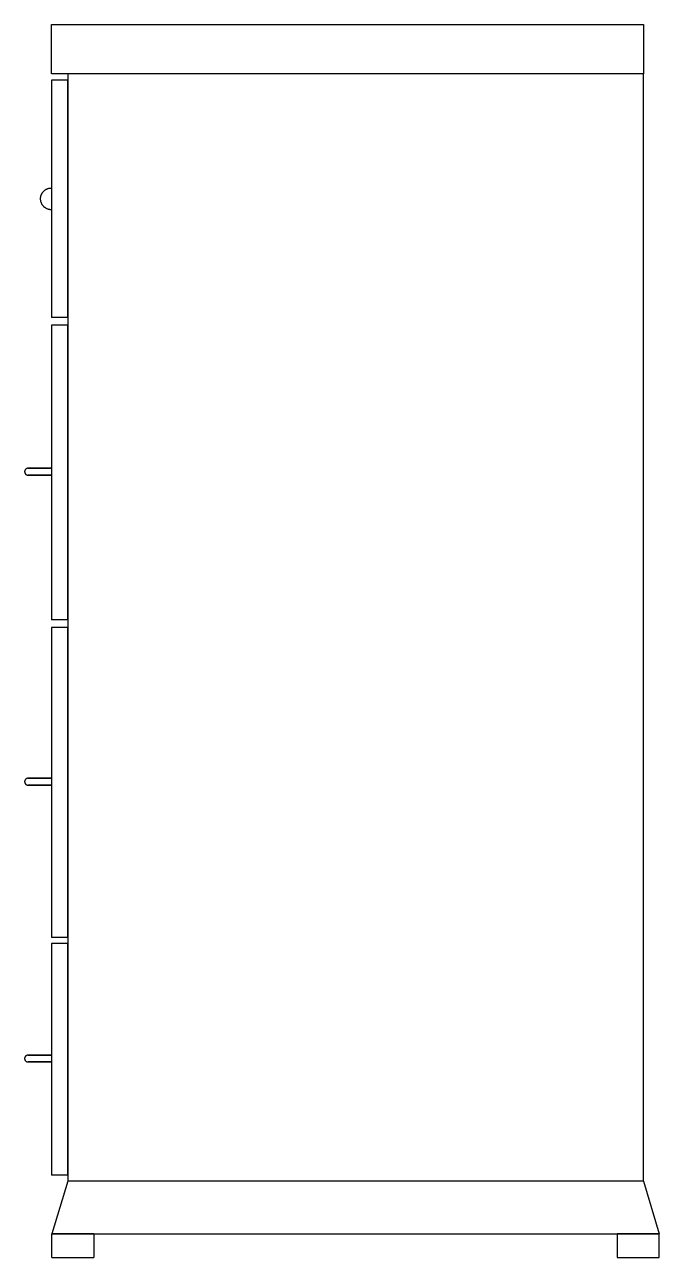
# Model space of a CAD drawing. Header units: millimetres. Extents: x -1117 to -345, y -23 to 1476.
import ezdxf

# ---------------------------------------------------------------- set-up
doc = ezdxf.new("R2010")
doc.units = ezdxf.units.MM
doc.layers.add('IKE140033-T1', color=255, linetype='Continuous')
doc.layers.add('IKE140033-T2', color=253, linetype='Continuous')

msp = doc.modelspace()

# ---------------------------------------------------------------- linework, layer by layer
at = {"layer": 'IKE140033-T1'}
for p, q in [((-1084.6, 1476.1), (-364.6, 1476.1)), ((-1084.6, 1416.1), (-1084.6, 1476.1)), ((-364.6, 1476.1), (-364.6, 1416.1)), ((-364.6, 1416.1), (-1084.6, 1416.1)), ((-1064.6, 1416.1), (-1064.6, 69.7)), ((-364.6, 69.7), (-364.6, 1416.1)), ((-1084.6, 1408.6), (-1084.6, 1119.8)), ((-1064.6, 1408.6), (-1084.6, 1408.6)), ((-1064.6, 1119.8), (-1064.6, 1408.6)), ((-1064.6, 1119.8), (-1084.6, 1119.8)), ((-1084.6, 1110.5), (-1084.6, 752.2)), ((-1064.6, 1110.5), (-1084.6, 1110.5)), ((-1064.6, 752.2), (-1064.6, 1110.5)), ((-1064.6, 752.2), (-1084.6, 752.2)), ((-1084.6, 742.9), (-1084.6, 365.9)), ((-1064.6, 742.9), (-1084.6, 742.9)), ((-1064.6, 365.9), (-1064.6, 742.9)), ((-1064.6, 365.9), (-1084.6, 365.9)), ((-1084.6, 358.5), (-1084.6, 77)), ((-1064.6, 358.5), (-1084.6, 358.5)), ((-1064.6, 77), (-1064.6, 358.5)), ((-1064.6, 77), (-1084.6, 77)), ((-1064.6, 69.7), (-1084, 5.6)), ((-364.6, 69.7), (-1064.6, 69.7)), ((-364.6, 69.7), (-1064.6, 69.7)), ((-364.6, 69.7), (-345.3, 5.6)), ((-1032.9, 5.6), (-1084, 5.6)), ((-1084, -23.1), (-1084, 5.6)), ((-1084, 5.6), (-345.3, 5.6)), ((-1032.9, 5.6), (-1032.9, -23.1)), ((-345.3, 5.6), (-396.4, 5.6)), ((-396.4, 5.6), (-396.4, -23.1)), ((-345.3, -23.1), (-345.3, 5.6)), ((-1084, -23.1), (-1032.9, -23.1)), ((-396.4, -23.1), (-345.3, -23.1))]:
    msp.add_line(p, q, dxfattribs=at)
at = {"layer": 'IKE140033-T2'}
for points in [[(-1097.9, 1264.2), (-1097.9, 1264.7), (-1097.8, 1265.3), (-1097.8, 1265.8), (-1097.7, 1266.3), (-1097.6, 1266.8), (-1097.5, 1267.3), (-1097.4, 1267.9), (-1097.2, 1268.4), (-1097, 1268.9), (-1096.8, 1269.3), (-1096.6, 1269.8), (-1096.4, 1270.3), (-1096.1, 1270.8), (-1095.9, 1271.2), (-1095.6, 1271.7), (-1095.3, 1272.1), (-1094.9, 1272.5), (-1094.6, 1272.9), (-1094.2, 1273.3), (-1093.9, 1273.7), (-1093.5, 1274), (-1093.1, 1274.4), (-1092.7, 1274.7), (-1092.2, 1275), (-1091.8, 1275.3), (-1091.3, 1275.6), (-1090.9, 1275.9), (-1090.4, 1276.1), (-1089.9, 1276.3), (-1089.4, 1276.5), (-1088.9, 1276.7), (-1088.4, 1276.9), (-1087.9, 1277), (-1087.4, 1277.1), (-1086.9, 1277.2), (-1086.4, 1277.3), (-1085.8, 1277.4), (-1085.3, 1277.4), (-1084.8, 1277.4), (-1084.6, 1277.4)], [(-1084.6, 1251), (-1085, 1251), (-1085.6, 1251), (-1086.1, 1251), (-1086.6, 1251.1), (-1087.1, 1251.2), (-1087.7, 1251.3), (-1088.2, 1251.4), (-1088.7, 1251.6), (-1089.2, 1251.8), (-1089.7, 1252), (-1090.2, 1252.2), (-1090.6, 1252.4), (-1091.1, 1252.6), (-1091.6, 1252.9), (-1092, 1253.2), (-1092.4, 1253.5), (-1092.9, 1253.8), (-1093.3, 1254.2), (-1093.7, 1254.5), (-1094, 1254.9), (-1094.4, 1255.3), (-1094.8, 1255.7), (-1095.1, 1256.1), (-1095.4, 1256.5), (-1095.7, 1256.9), (-1096, 1257.4), (-1096.2, 1257.8), (-1096.5, 1258.3), (-1096.7, 1258.8), (-1096.9, 1259.3), (-1097.1, 1259.8), (-1097.3, 1260.3), (-1097.4, 1260.8), (-1097.6, 1261.3), (-1097.7, 1261.8), (-1097.7, 1262.3), (-1097.8, 1262.9), (-1097.9, 1263.4), (-1097.9, 1263.9), (-1097.9, 1264.2)], [(-1113, 936.5), (-1113.2, 936.5), (-1113.4, 936.5), (-1113.5, 936.5), (-1113.7, 936.5), (-1113.9, 936.4), (-1114, 936.4), (-1114.2, 936.4), (-1114.3, 936.3), (-1114.5, 936.3), (-1114.7, 936.2), (-1114.8, 936.1), (-1115, 936.1), (-1115.1, 936), (-1115.2, 935.9), (-1115.4, 935.8), (-1115.5, 935.7), (-1115.6, 935.6), (-1115.8, 935.5), (-1115.9, 935.4), (-1116, 935.3), (-1116.1, 935.1), (-1116.2, 935), (-1116.3, 934.9), (-1116.4, 934.8), (-1116.5, 934.6), (-1116.6, 934.5), (-1116.7, 934.3), (-1116.8, 934.2), (-1116.8, 934), (-1116.9, 933.9), (-1117, 933.7), (-1117, 933.6), (-1117.1, 933.4), (-1117.1, 933.2), (-1117.1, 933.1), (-1117.2, 932.9), (-1117.2, 932.7), (-1117.2, 932.6), (-1117.2, 932.4), (-1117.2, 932.4)], [(-1117.2, 932.4), (-1117.2, 932.2), (-1117.2, 932), (-1117.2, 931.9), (-1117.1, 931.7), (-1117.1, 931.5), (-1117.1, 931.4), (-1117, 931.2), (-1117, 931.1), (-1116.9, 930.9), (-1116.9, 930.7), (-1116.8, 930.6), (-1116.7, 930.4), (-1116.6, 930.3), (-1116.6, 930.2), (-1116.5, 930), (-1116.4, 929.9), (-1116.3, 929.7), (-1116.2, 929.6), (-1116, 929.5), (-1115.9, 929.4), (-1115.8, 929.3), (-1115.7, 929.2), (-1115.6, 929.1), (-1115.4, 929), (-1115.3, 928.9), (-1115.1, 928.8), (-1115, 928.7), (-1114.8, 928.6), (-1114.7, 928.5), (-1114.5, 928.5), (-1114.4, 928.4), (-1114.2, 928.4), (-1114.1, 928.3), (-1113.9, 928.3), (-1113.7, 928.3), (-1113.6, 928.2), (-1113.4, 928.2), (-1113.2, 928.2), (-1113.1, 928.2), (-1113, 928.2)], [(-1084.6, 936.5), (-1086.8, 936.5), (-1088.9, 936.5), (-1090.9, 936.5), (-1092.9, 936.5), (-1094.8, 936.5), (-1096.6, 936.5), (-1098.3, 936.5), (-1100, 936.5), (-1101.5, 936.5), (-1103, 936.5), (-1104.4, 936.5), (-1105.6, 936.5), (-1106.8, 936.5), (-1107.9, 936.5), (-1108.9, 936.5), (-1109.8, 936.5), (-1110.6, 936.5), (-1111.2, 936.5), (-1111.8, 936.5), (-1112.3, 936.5), (-1112.6, 936.5), (-1112.9, 936.5), (-1113, 936.5), (-1113, 936.5)], [(-1113, 936.5), (-1113, 936.5), (-1112.8, 936.5), (-1112.5, 936.5), (-1112.2, 936.5), (-1111.7, 936.5), (-1111.1, 936.5), (-1110.4, 936.5), (-1109.6, 936.5), (-1108.7, 936.5), (-1107.7, 936.5), (-1106.6, 936.5), (-1105.4, 936.5), (-1104.1, 936.5), (-1102.7, 936.5), (-1101.2, 936.5), (-1099.6, 936.5), (-1097.9, 936.5), (-1096.2, 936.5), (-1094.4, 936.5), (-1092.5, 936.5), (-1090.5, 936.5), (-1088.4, 936.5), (-1086.3, 936.5), (-1084.6, 936.5)], [(-1084.6, 928.2), (-1086.8, 928.2), (-1088.9, 928.2), (-1090.9, 928.2), (-1092.9, 928.2), (-1094.8, 928.2), (-1096.6, 928.2), (-1098.3, 928.2), (-1100, 928.2), (-1101.5, 928.2), (-1103, 928.2), (-1104.4, 928.2), (-1105.6, 928.2), (-1106.8, 928.2), (-1107.9, 928.2), (-1108.9, 928.2), (-1109.8, 928.2), (-1110.6, 928.2), (-1111.2, 928.2), (-1111.8, 928.2), (-1112.3, 928.2), (-1112.6, 928.2), (-1112.9, 928.2), (-1113, 928.2), (-1113, 928.2)], [(-1113, 928.2), (-1113, 928.2), (-1112.8, 928.2), (-1112.5, 928.2), (-1112.2, 928.2), (-1111.7, 928.2), (-1111.1, 928.2), (-1110.4, 928.2), (-1109.6, 928.2), (-1108.7, 928.2), (-1107.7, 928.2), (-1106.6, 928.2), (-1105.4, 928.2), (-1104.1, 928.2), (-1102.7, 928.2), (-1101.2, 928.2), (-1099.6, 928.2), (-1097.9, 928.2), (-1096.2, 928.2), (-1094.4, 928.2), (-1092.5, 928.2), (-1090.5, 928.2), (-1088.4, 928.2), (-1086.3, 928.2), (-1084.6, 928.2)], [(-1113, 559.5), (-1113.2, 559.5), (-1113.4, 559.5), (-1113.5, 559.5), (-1113.7, 559.5), (-1113.9, 559.5), (-1114, 559.4), (-1114.2, 559.4), (-1114.3, 559.3), (-1114.5, 559.3), (-1114.7, 559.2), (-1114.8, 559.1), (-1115, 559.1), (-1115.1, 559), (-1115.2, 558.9), (-1115.4, 558.8), (-1115.5, 558.7), (-1115.6, 558.6), (-1115.8, 558.5), (-1115.9, 558.4), (-1116, 558.3), (-1116.1, 558.2), (-1116.2, 558), (-1116.3, 557.9), (-1116.4, 557.8), (-1116.5, 557.6), (-1116.6, 557.5), (-1116.7, 557.3), (-1116.8, 557.2), (-1116.8, 557), (-1116.9, 556.9), (-1117, 556.7), (-1117, 556.6), (-1117.1, 556.4), (-1117.1, 556.2), (-1117.1, 556.1), (-1117.2, 555.9), (-1117.2, 555.8), (-1117.2, 555.6), (-1117.2, 555.4), (-1117.2, 555.4)], [(-1117.2, 555.4), (-1117.2, 555.2), (-1117.2, 555), (-1117.2, 554.9), (-1117.1, 554.7), (-1117.1, 554.5), (-1117.1, 554.4), (-1117, 554.2), (-1117, 554.1), (-1116.9, 553.9), (-1116.9, 553.8), (-1116.8, 553.6), (-1116.7, 553.5), (-1116.6, 553.3), (-1116.6, 553.2), (-1116.5, 553), (-1116.4, 552.9), (-1116.3, 552.8), (-1116.2, 552.6), (-1116, 552.5), (-1115.9, 552.4), (-1115.8, 552.3), (-1115.7, 552.2), (-1115.6, 552.1), (-1115.4, 552), (-1115.3, 551.9), (-1115.1, 551.8), (-1115, 551.7), (-1114.8, 551.6), (-1114.7, 551.6), (-1114.5, 551.5), (-1114.4, 551.4), (-1114.2, 551.4), (-1114.1, 551.3), (-1113.9, 551.3), (-1113.7, 551.3), (-1113.6, 551.2), (-1113.4, 551.2), (-1113.2, 551.2), (-1113.1, 551.2), (-1113, 551.2)], [(-1084.6, 559.5), (-1086.8, 559.5), (-1088.9, 559.5), (-1090.9, 559.5), (-1092.9, 559.5), (-1094.8, 559.5), (-1096.6, 559.5), (-1098.3, 559.5), (-1100, 559.5), (-1101.5, 559.5), (-1103, 559.5), (-1104.4, 559.5), (-1105.6, 559.5), (-1106.8, 559.5), (-1107.9, 559.5), (-1108.9, 559.5), (-1109.8, 559.5), (-1110.6, 559.5), (-1111.2, 559.5), (-1111.8, 559.5), (-1112.3, 559.5), (-1112.6, 559.5), (-1112.9, 559.5), (-1113, 559.5), (-1113, 559.5)], [(-1113, 559.5), (-1113, 559.5), (-1112.8, 559.5), (-1112.5, 559.5), (-1112.2, 559.5), (-1111.7, 559.5), (-1111.1, 559.5), (-1110.4, 559.5), (-1109.6, 559.5), (-1108.7, 559.5), (-1107.7, 559.5), (-1106.6, 559.5), (-1105.4, 559.5), (-1104.1, 559.5), (-1102.7, 559.5), (-1101.2, 559.5), (-1099.6, 559.5), (-1097.9, 559.5), (-1096.2, 559.5), (-1094.4, 559.5), (-1092.5, 559.5), (-1090.5, 559.5), (-1088.4, 559.5), (-1086.3, 559.5), (-1084.6, 559.5)], [(-1084.6, 551.2), (-1086.8, 551.2), (-1088.9, 551.2), (-1090.9, 551.2), (-1092.9, 551.2), (-1094.8, 551.2), (-1096.6, 551.2), (-1098.3, 551.2), (-1100, 551.2), (-1101.5, 551.2), (-1103, 551.2), (-1104.4, 551.2), (-1105.6, 551.2), (-1106.8, 551.2), (-1107.9, 551.2), (-1108.9, 551.2), (-1109.8, 551.2), (-1110.6, 551.2), (-1111.2, 551.2), (-1111.8, 551.2), (-1112.3, 551.2), (-1112.6, 551.2), (-1112.9, 551.2), (-1113, 551.2), (-1113, 551.2)], [(-1113, 551.2), (-1113, 551.2), (-1112.8, 551.2), (-1112.5, 551.2), (-1112.2, 551.2), (-1111.7, 551.2), (-1111.1, 551.2), (-1110.4, 551.2), (-1109.6, 551.2), (-1108.7, 551.2), (-1107.7, 551.2), (-1106.6, 551.2), (-1105.4, 551.2), (-1104.1, 551.2), (-1102.7, 551.2), (-1101.2, 551.2), (-1099.6, 551.2), (-1097.9, 551.2), (-1096.2, 551.2), (-1094.4, 551.2), (-1092.5, 551.2), (-1090.5, 551.2), (-1088.4, 551.2), (-1086.3, 551.2), (-1084.6, 551.2)], [(-1113, 222.9), (-1113.2, 222.9), (-1113.4, 222.9), (-1113.5, 222.8), (-1113.7, 222.8), (-1113.9, 222.8), (-1114, 222.7), (-1114.2, 222.7), (-1114.3, 222.7), (-1114.5, 222.6), (-1114.7, 222.5), (-1114.8, 222.5), (-1115, 222.4), (-1115.1, 222.3), (-1115.2, 222.2), (-1115.4, 222.1), (-1115.5, 222), (-1115.6, 221.9), (-1115.8, 221.8), (-1115.9, 221.7), (-1116, 221.6), (-1116.1, 221.5), (-1116.2, 221.4), (-1116.3, 221.2), (-1116.4, 221.1), (-1116.5, 220.9), (-1116.6, 220.8), (-1116.7, 220.7), (-1116.8, 220.5), (-1116.8, 220.4), (-1116.9, 220.2), (-1117, 220.1), (-1117, 219.9), (-1117.1, 219.7), (-1117.1, 219.6), (-1117.1, 219.4), (-1117.2, 219.2), (-1117.2, 219.1), (-1117.2, 218.9), (-1117.2, 218.7), (-1117.2, 218.7)], [(-1117.2, 218.7), (-1117.2, 218.5), (-1117.2, 218.4), (-1117.2, 218.2), (-1117.1, 218), (-1117.1, 217.9), (-1117.1, 217.7), (-1117, 217.5), (-1117, 217.4), (-1116.9, 217.2), (-1116.9, 217.1), (-1116.8, 216.9), (-1116.7, 216.8), (-1116.6, 216.6), (-1116.6, 216.5), (-1116.5, 216.3), (-1116.4, 216.2), (-1116.3, 216.1), (-1116.2, 216), (-1116, 215.8), (-1115.9, 215.7), (-1115.8, 215.6), (-1115.7, 215.5), (-1115.6, 215.4), (-1115.4, 215.3), (-1115.3, 215.2), (-1115.1, 215.1), (-1115, 215), (-1114.8, 215), (-1114.7, 214.9), (-1114.5, 214.8), (-1114.4, 214.8), (-1114.2, 214.7), (-1114.1, 214.7), (-1113.9, 214.6), (-1113.7, 214.6), (-1113.6, 214.6), (-1113.4, 214.6), (-1113.2, 214.5), (-1113.1, 214.5), (-1113, 214.5)], [(-1084.6, 222.9), (-1086.8, 222.9), (-1088.9, 222.9), (-1090.9, 222.9), (-1092.9, 222.9), (-1094.8, 222.9), (-1096.6, 222.9), (-1098.3, 222.9), (-1100, 222.9), (-1101.5, 222.9), (-1103, 222.9), (-1104.4, 222.9), (-1105.6, 222.9), (-1106.8, 222.9), (-1107.9, 222.9), (-1108.9, 222.9), (-1109.8, 222.9), (-1110.6, 222.9), (-1111.2, 222.9), (-1111.8, 222.9), (-1112.3, 222.9), (-1112.6, 222.9), (-1112.9, 222.9), (-1113, 222.9), (-1113, 222.9)], [(-1113, 222.9), (-1113, 222.9), (-1112.8, 222.9), (-1112.5, 222.9), (-1112.2, 222.9), (-1111.7, 222.9), (-1111.1, 222.9), (-1110.4, 222.9), (-1109.6, 222.9), (-1108.7, 222.9), (-1107.7, 222.9), (-1106.6, 222.9), (-1105.4, 222.9), (-1104.1, 222.9), (-1102.7, 222.9), (-1101.2, 222.9), (-1099.6, 222.9), (-1097.9, 222.9), (-1096.2, 222.9), (-1094.4, 222.9), (-1092.5, 222.9), (-1090.5, 222.9), (-1088.4, 222.9), (-1086.3, 222.9), (-1084.6, 222.9)], [(-1084.6, 214.5), (-1086.8, 214.5), (-1088.9, 214.5), (-1090.9, 214.5), (-1092.9, 214.5), (-1094.8, 214.5), (-1096.6, 214.5), (-1098.3, 214.5), (-1100, 214.5), (-1101.5, 214.5), (-1103, 214.5), (-1104.4, 214.5), (-1105.6, 214.5), (-1106.8, 214.5), (-1107.9, 214.5), (-1108.9, 214.5), (-1109.8, 214.5), (-1110.6, 214.5), (-1111.2, 214.5), (-1111.8, 214.5), (-1112.3, 214.5), (-1112.6, 214.5), (-1112.9, 214.5), (-1113, 214.5), (-1113, 214.5)], [(-1113, 214.5), (-1113, 214.5), (-1112.8, 214.5), (-1112.5, 214.5), (-1112.2, 214.5), (-1111.7, 214.5), (-1111.1, 214.5), (-1110.4, 214.5), (-1109.6, 214.5), (-1108.7, 214.5), (-1107.7, 214.5), (-1106.6, 214.5), (-1105.4, 214.5), (-1104.1, 214.5), (-1102.7, 214.5), (-1101.2, 214.5), (-1099.6, 214.5), (-1097.9, 214.5), (-1096.2, 214.5), (-1094.4, 214.5), (-1092.5, 214.5), (-1090.5, 214.5), (-1088.4, 214.5), (-1086.3, 214.5), (-1084.6, 214.5)]]:
    msp.add_lwpolyline(points, dxfattribs=at)

doc.saveas('drawing.dxf')
